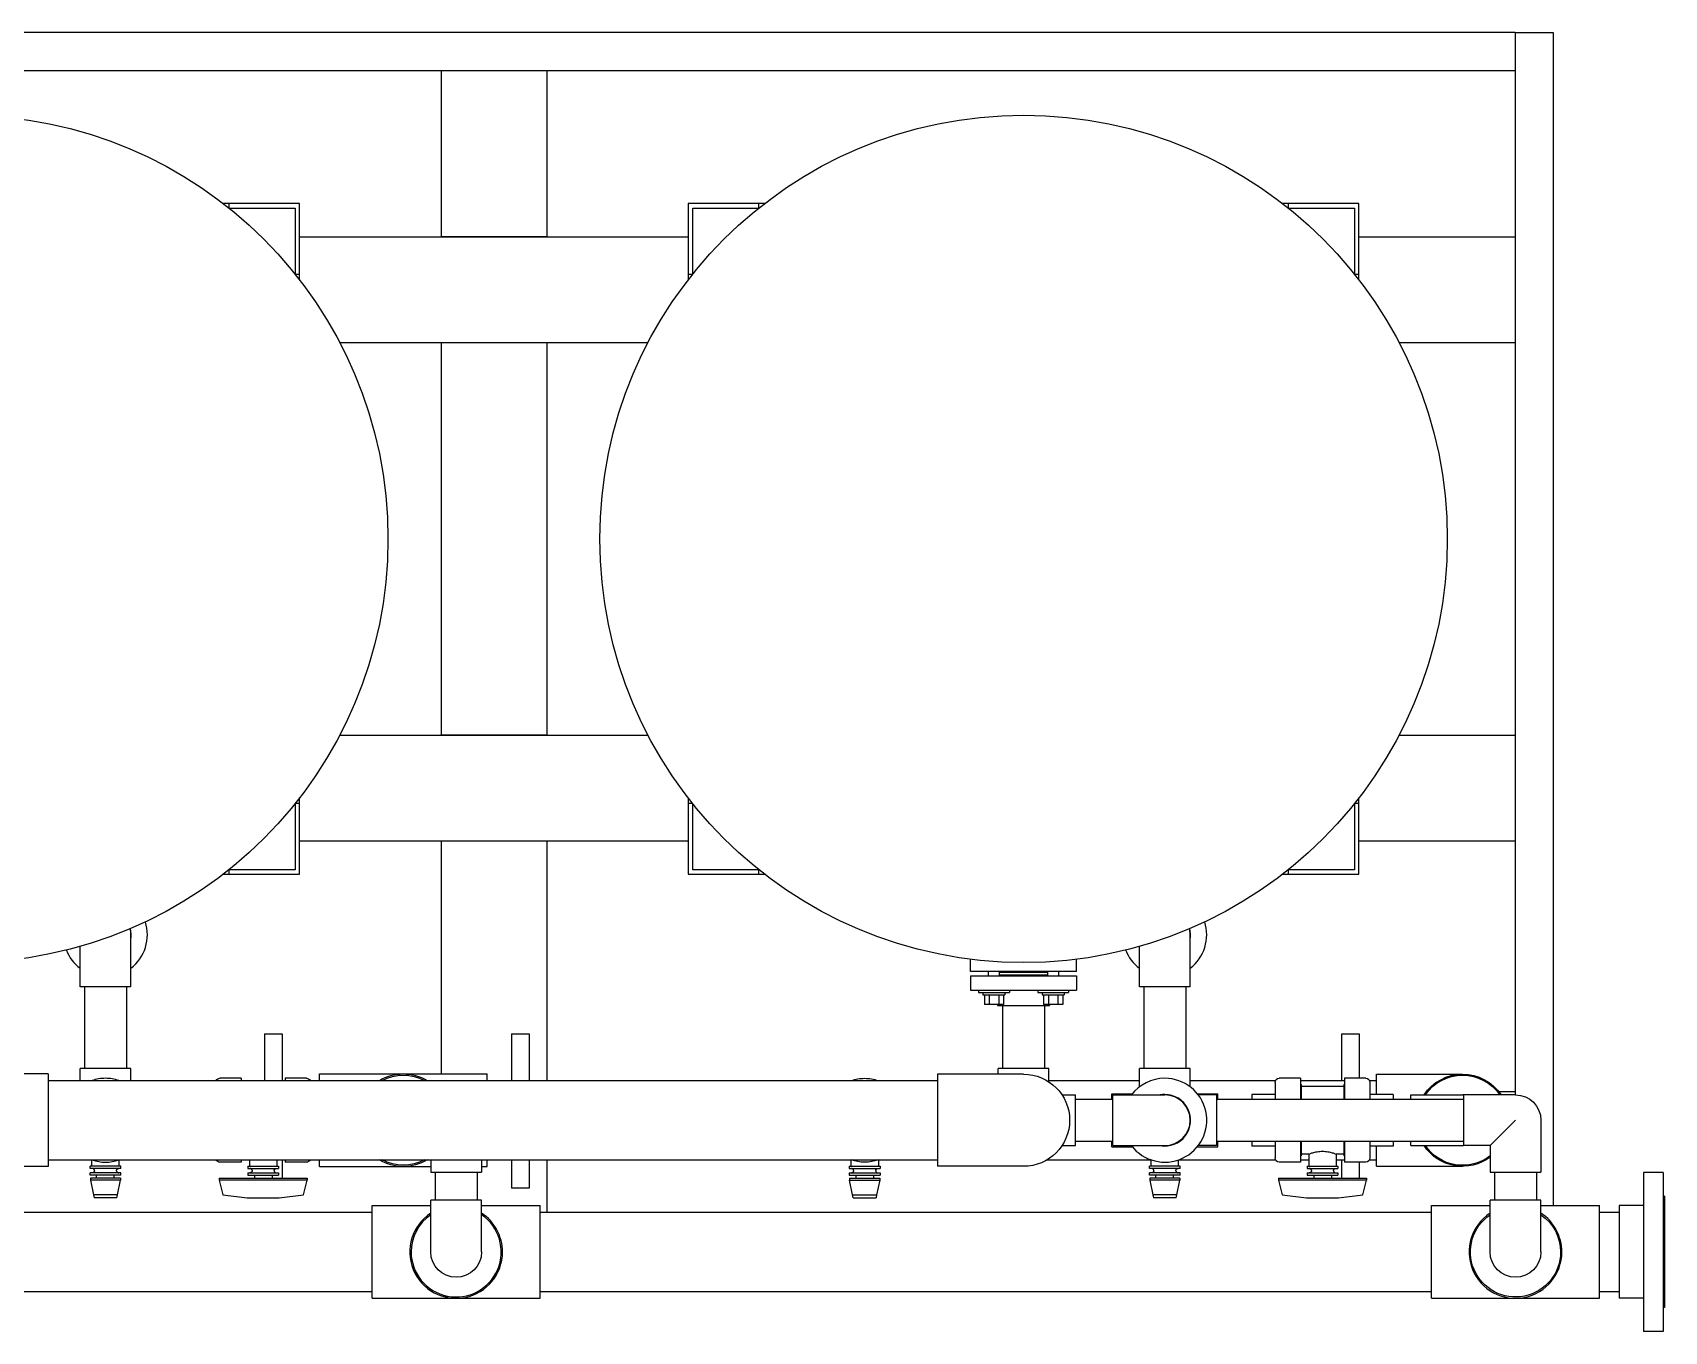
# Model space of a CAD drawing. Header units: inches. Extents: x 384 to 2495, y 344 to 1371.
# Drawn here: x 1752.9 to 1845.4, y 1120.8 to 1194.4 of the extents above; entities that cross this region are included whole.
import ezdxf

# ---------------------------------------------------------------- set-up
doc = ezdxf.new("R2010")
doc.units = ezdxf.units.IN
doc.header["$MEASUREMENT"] = 0
doc.layers.add('VISIBLE', color=7, linetype='Continuous')

msp = doc.modelspace()

# ---------------------------------------------------------------- linework, layer by layer
at = {"layer": 'VISIBLE'}
for p, q in [((1836.906, 1194.41), (1661.22, 1194.41)), ((1836.906, 1194.41), (1836.906, 1192.253)), ((1836.906, 1194.41), (1839.063, 1194.41)), ((1836.906, 1194.41), (1836.906, 1134.239)), ((1839.063, 1194.41), (1839.063, 1127.968)), ((1836.906, 1192.253), (1661.22, 1192.253)), ((1776.073, 1192.253), (1776.073, 1182.848)), ((1782.063, 1192.253), (1782.063, 1182.848)), ((1764.052, 1184.724), (1763.739, 1184.724)), ((1768.052, 1184.724), (1764.052, 1184.724)), ((1764.052, 1184.724), (1764.052, 1184.477)), ((1764.057, 1184.474), (1767.802, 1184.474)), ((1767.802, 1184.474), (1767.802, 1180.728)), ((1768.052, 1180.724), (1768.052, 1184.724)), ((1794.073, 1184.724), (1790.073, 1184.724)), ((1790.073, 1184.724), (1790.073, 1180.724)), ((1790.323, 1180.728), (1790.323, 1184.474)), ((1790.323, 1184.474), (1794.068, 1184.474)), ((1794.073, 1184.477), (1794.073, 1184.724)), ((1794.386, 1184.724), (1794.073, 1184.724)), ((1824.052, 1184.724), (1823.739, 1184.724)), ((1828.052, 1184.724), (1824.052, 1184.724)), ((1824.052, 1184.724), (1824.052, 1184.477)), ((1824.057, 1184.474), (1827.802, 1184.474)), ((1827.802, 1184.474), (1827.802, 1180.728)), ((1828.052, 1180.724), (1828.052, 1184.724)), ((1768.052, 1182.848), (1790.073, 1182.848)), ((1782.063, 1182.848), (1776.073, 1182.848)), ((1828.052, 1182.848), (1836.906, 1182.848)), ((1767.806, 1180.724), (1768.052, 1180.724)), ((1768.052, 1180.411), (1768.052, 1180.724)), ((1790.073, 1180.724), (1790.319, 1180.724)), ((1790.073, 1180.724), (1790.073, 1180.411)), ((1827.806, 1180.724), (1828.052, 1180.724)), ((1828.052, 1180.411), (1828.052, 1180.724)), ((1770.329, 1176.858), (1787.797, 1176.858)), ((1776.073, 1176.858), (1776.073, 1154.61)), ((1776.073, 1176.858), (1782.063, 1176.858)), ((1782.063, 1176.858), (1782.063, 1154.61)), ((1830.329, 1176.858), (1836.906, 1176.858)), ((1770.329, 1154.61), (1787.797, 1154.61)), ((1782.063, 1154.61), (1776.073, 1154.61)), ((1830.329, 1154.61), (1836.906, 1154.61)), ((1767.802, 1150.74), (1767.802, 1146.995)), ((1768.052, 1150.745), (1767.806, 1150.745)), ((1768.052, 1150.745), (1768.052, 1151.058)), ((1768.052, 1146.745), (1768.052, 1150.745)), ((1790.073, 1151.058), (1790.073, 1150.745)), ((1790.319, 1150.745), (1790.073, 1150.745)), ((1790.073, 1150.745), (1790.073, 1146.745)), ((1790.323, 1146.995), (1790.323, 1150.74)), ((1827.802, 1150.74), (1827.802, 1146.995)), ((1828.052, 1150.745), (1827.806, 1150.745)), ((1828.052, 1150.745), (1828.052, 1151.058)), ((1828.052, 1146.745), (1828.052, 1150.745)), ((1768.052, 1148.62), (1790.073, 1148.62)), ((1776.073, 1148.62), (1776.073, 1135.427)), ((1776.073, 1148.62), (1782.063, 1148.62)), ((1782.063, 1148.62), (1782.063, 1135.052)), ((1828.052, 1148.62), (1836.906, 1148.62)), ((1764.052, 1146.991), (1764.052, 1146.745)), ((1767.802, 1146.995), (1764.057, 1146.995)), ((1794.068, 1146.995), (1790.323, 1146.995)), ((1794.073, 1146.745), (1794.073, 1146.991)), ((1824.052, 1146.991), (1824.052, 1146.745)), ((1827.802, 1146.995), (1824.057, 1146.995)), ((1763.739, 1146.745), (1764.052, 1146.745)), ((1764.052, 1146.745), (1768.052, 1146.745)), ((1790.073, 1146.745), (1794.073, 1146.745)), ((1794.073, 1146.745), (1794.386, 1146.745)), ((1823.739, 1146.745), (1824.052, 1146.745)), ((1824.052, 1146.745), (1828.052, 1146.745)), ((1758.5, 1140.364), (1758.5, 1143.302)), ((1818.5, 1140.364), (1818.5, 1143.302)), ((1755.625, 1140.364), (1755.625, 1142.649)), ((1815.625, 1140.364), (1815.625, 1142.649)), ((1806.063, 1141.234), (1806.063, 1141.922)), ((1812.063, 1141.234), (1812.063, 1141.922)), ((1812.063, 1141.234), (1806.063, 1141.234)), ((1806.063, 1140.984), (1811.184, 1140.984)), ((1806.063, 1140.984), (1806.063, 1140.172)), ((1807.071, 1140.984), (1807.071, 1141.234)), ((1807.696, 1140.984), (1807.696, 1141.234)), ((1810.43, 1141.172), (1807.696, 1141.172)), ((1807.696, 1141.047), (1810.36, 1141.047)), ((1810.36, 1141.047), (1810.43, 1141.047)), ((1810.43, 1140.984), (1810.43, 1141.234)), ((1811.055, 1140.984), (1811.055, 1141.234)), ((1811.184, 1140.984), (1812.063, 1140.984)), ((1812.063, 1140.984), (1812.063, 1140.172)), ((1757.063, 1140.364), (1755.625, 1140.364)), ((1755.875, 1140.364), (1755.875, 1135.739)), ((1758.5, 1140.364), (1757.063, 1140.364)), ((1758.25, 1140.364), (1758.25, 1135.739)), ((1806.063, 1140.172), (1806.508, 1140.172)), ((1806.508, 1140.172), (1807.481, 1140.172)), ((1806.508, 1140.172), (1806.508, 1140.038)), ((1806.508, 1140.038), (1808.258, 1140.038)), ((1806.758, 1140.038), (1806.758, 1139.904)), ((1806.758, 1139.904), (1808.008, 1139.904)), ((1806.842, 1139.904), (1806.842, 1139.357)), ((1807.113, 1139.904), (1807.113, 1139.357)), ((1807.481, 1140.172), (1810.645, 1140.172)), ((1807.654, 1139.904), (1807.654, 1139.357)), ((1807.925, 1139.904), (1807.925, 1139.357)), ((1808.008, 1140.038), (1808.008, 1139.904)), ((1808.258, 1140.172), (1808.258, 1140.038)), ((1809.867, 1140.172), (1809.867, 1140.038)), ((1809.867, 1140.038), (1811.617, 1140.038)), ((1810.117, 1140.038), (1810.117, 1139.904)), ((1810.117, 1139.904), (1811.367, 1139.904)), ((1810.201, 1139.904), (1810.201, 1139.357)), ((1810.471, 1139.904), (1810.471, 1139.357)), ((1810.645, 1140.172), (1811.617, 1140.172)), ((1811.013, 1139.904), (1811.013, 1139.357)), ((1811.283, 1139.904), (1811.283, 1139.357)), ((1811.367, 1140.038), (1811.367, 1139.904)), ((1811.617, 1140.172), (1811.617, 1140.038)), ((1811.617, 1140.172), (1812.063, 1140.172)), ((1817.063, 1140.364), (1815.625, 1140.364)), ((1815.875, 1140.364), (1815.875, 1135.739)), ((1818.5, 1140.364), (1817.063, 1140.364)), ((1818.25, 1140.364), (1818.25, 1135.739)), ((1807.113, 1139.357), (1806.842, 1139.357)), ((1807.654, 1139.357), (1807.113, 1139.357)), ((1807.594, 1139.357), (1807.594, 1139.297)), ((1807.594, 1139.297), (1810.101, 1139.297)), ((1807.925, 1139.357), (1807.654, 1139.357)), ((1807.875, 1139.297), (1807.875, 1135.739)), ((1810.101, 1139.297), (1810.531, 1139.297)), ((1810.471, 1139.357), (1810.201, 1139.357)), ((1810.25, 1139.297), (1810.25, 1135.739)), ((1811.013, 1139.357), (1810.471, 1139.357)), ((1810.531, 1139.357), (1810.531, 1139.297)), ((1811.283, 1139.357), (1811.013, 1139.357)), ((1766.063, 1137.706), (1767.063, 1137.706)), ((1766.063, 1137.706), (1766.063, 1135.052)), ((1767.063, 1137.706), (1767.063, 1135.052)), ((1780.063, 1137.706), (1781.063, 1137.706)), ((1780.063, 1137.706), (1780.063, 1135.052)), ((1781.063, 1137.706), (1781.063, 1135.052)), ((1827.063, 1137.706), (1828.063, 1137.706)), ((1827.063, 1137.706), (1827.063, 1135.052)), ((1828.063, 1137.706), (1828.063, 1135.177)), ((1753.813, 1135.427), (1744.313, 1135.427)), ((1753.813, 1135.427), (1753.813, 1130.177)), ((1753.813, 1135.052), (1804.188, 1135.052)), ((1757.063, 1135.739), (1755.625, 1135.739)), ((1755.625, 1135.052), (1755.625, 1135.739)), ((1758.5, 1135.739), (1757.063, 1135.739)), ((1758.5, 1135.052), (1758.5, 1135.739)), ((1764.74, 1135.177), (1763.548, 1135.177)), ((1764.74, 1135.177), (1764.74, 1135.052)), ((1767.25, 1135.177), (1767.25, 1135.052)), ((1768.443, 1135.177), (1767.25, 1135.177)), ((1769.178, 1135.052), (1769.178, 1135.427)), ((1769.178, 1135.427), (1778.678, 1135.427)), ((1778.678, 1135.052), (1778.678, 1135.427)), ((1804.188, 1135.411), (1804.188, 1130.192)), ((1809.063, 1135.411), (1804.188, 1135.411)), ((1810.5, 1135.739), (1807.625, 1135.739)), ((1807.625, 1135.411), (1807.625, 1135.739)), ((1810.5, 1134.979), (1810.5, 1135.739)), ((1810.5, 1135.052), (1815.625, 1135.052)), ((1817.063, 1135.739), (1815.625, 1135.739)), ((1815.625, 1134.692), (1815.625, 1135.739)), ((1818.5, 1135.739), (1817.063, 1135.739)), ((1818.5, 1134.692), (1818.5, 1135.739)), ((1818.5, 1135.052), (1823.339, 1135.052)), ((1823.31, 1134.939), (1823.31, 1133.989)), ((1824.74, 1135.177), (1823.548, 1135.177)), ((1824.74, 1135.177), (1824.74, 1133.989)), ((1824.74, 1135.052), (1827.25, 1135.052)), ((1827.25, 1135.177), (1827.25, 1133.989)), ((1828.443, 1135.177), (1827.25, 1135.177)), ((1828.652, 1135.052), (1829.053, 1135.052)), ((1828.68, 1134.939), (1828.68, 1133.989)), ((1829.053, 1134.262), (1829.053, 1135.411)), ((1829.053, 1135.411), (1833.928, 1135.411)), ((1811.24, 1134.239), (1812, 1134.239)), ((1812, 1132.802), (1812, 1134.239)), ((1814.063, 1133.989), (1814.063, 1134.302)), ((1814.063, 1134.302), (1815.221, 1134.302)), ((1814.125, 1132.802), (1814.125, 1134.239)), ((1814.125, 1134.239), (1817.063, 1134.239)), ((1818.904, 1134.302), (1820.063, 1134.302)), ((1820, 1134.239), (1818.953, 1134.239)), ((1820, 1134.239), (1820, 1132.802)), ((1820.063, 1133.989), (1820.063, 1134.302)), ((1822, 1134.262), (1822, 1133.989)), ((1823.31, 1134.262), (1822, 1134.262)), ((1824.79, 1134.818), (1824.74, 1134.818)), ((1824.79, 1134.818), (1824.79, 1133.989)), ((1827.2, 1134.722), (1824.79, 1134.722)), ((1827.2, 1134.818), (1827.2, 1133.989)), ((1827.25, 1134.818), (1827.2, 1134.818)), ((1829.99, 1134.262), (1828.68, 1134.262)), ((1829.99, 1134.262), (1829.99, 1133.989)), ((1830.99, 1133.989), (1830.99, 1134.239)), ((1830.99, 1134.239), (1833.928, 1134.239)), ((1833.99, 1134.239), (1833.99, 1131.364)), ((1836.928, 1134.239), (1833.99, 1134.239)), ((1836.906, 1134.41), (1835.983, 1134.41)), ((1836.906, 1134.41), (1836.906, 1134.239)), ((1812, 1133.989), (1814.125, 1133.989)), ((1820, 1133.989), (1833.99, 1133.989)), ((1812, 1131.364), (1812, 1132.802)), ((1814.125, 1131.364), (1814.125, 1132.802)), ((1820, 1132.802), (1820, 1131.364)), ((1836.928, 1132.802), (1835.49, 1131.364)), ((1838.365, 1132.802), (1838.365, 1129.864)), ((1811.24, 1131.364), (1812, 1131.364)), ((1812, 1131.614), (1814.125, 1131.614)), ((1814.063, 1131.302), (1814.063, 1131.614)), ((1814.063, 1131.302), (1815.221, 1131.302)), ((1814.125, 1131.364), (1817.063, 1131.364)), ((1818.904, 1131.302), (1820.063, 1131.302)), ((1820, 1131.364), (1818.953, 1131.364)), ((1820, 1131.614), (1833.99, 1131.614)), ((1820.063, 1131.302), (1820.063, 1131.614)), ((1822, 1131.614), (1822, 1131.342)), ((1823.31, 1131.342), (1822, 1131.342)), ((1823.31, 1131.614), (1823.31, 1130.664)), ((1824.74, 1131.614), (1824.74, 1130.427)), ((1824.79, 1131.614), (1824.79, 1130.786)), ((1827.2, 1131.614), (1827.2, 1130.786)), ((1827.25, 1131.614), (1827.25, 1130.427)), ((1828.68, 1131.614), (1828.68, 1130.664)), ((1829.99, 1131.342), (1828.68, 1131.342)), ((1829.053, 1130.192), (1829.053, 1131.342)), ((1829.99, 1131.614), (1829.99, 1131.342)), ((1830.99, 1131.364), (1830.99, 1131.614)), ((1830.99, 1131.364), (1833.928, 1131.364)), ((1835.49, 1131.364), (1833.99, 1131.364)), ((1835.49, 1131.364), (1835.49, 1129.864)), ((1753.813, 1130.552), (1804.188, 1130.552)), ((1756.283, 1130.202), (1756.283, 1130.552)), ((1757.843, 1130.202), (1757.843, 1130.552)), ((1764.74, 1130.427), (1763.548, 1130.427)), ((1764.74, 1130.552), (1764.74, 1130.427)), ((1765.215, 1130.552), (1765.215, 1130.202)), ((1766.775, 1130.552), (1766.775, 1130.202)), ((1767.063, 1130.552), (1767.063, 1129.512)), ((1767.25, 1130.552), (1767.25, 1130.427)), ((1768.443, 1130.427), (1767.25, 1130.427)), ((1769.178, 1130.177), (1769.178, 1130.552)), ((1775.49, 1130.552), (1775.49, 1129.864)), ((1778.365, 1130.552), (1778.365, 1129.864)), ((1778.678, 1130.177), (1778.678, 1130.552)), ((1780.063, 1130.552), (1780.063, 1128.956)), ((1781.063, 1130.552), (1781.063, 1128.956)), ((1782.063, 1130.552), (1782.063, 1127.593)), ((1799.283, 1130.552), (1799.283, 1130.202)), ((1800.843, 1130.552), (1800.843, 1130.202)), ((1810.384, 1130.552), (1816.283, 1130.552)), ((1816.283, 1130.202), (1816.283, 1130.558)), ((1817.843, 1130.202), (1817.843, 1130.558)), ((1817.843, 1130.552), (1823.339, 1130.552)), ((1824.74, 1130.427), (1823.548, 1130.427)), ((1824.79, 1130.786), (1824.74, 1130.786)), ((1824.74, 1130.552), (1825.215, 1130.552)), ((1825.215, 1130.882), (1824.79, 1130.882)), ((1825.215, 1130.882), (1825.215, 1130.202)), ((1826.775, 1130.882), (1826.775, 1130.202)), ((1827.2, 1130.882), (1826.775, 1130.882)), ((1826.775, 1130.552), (1827.25, 1130.552)), ((1827.063, 1130.552), (1827.063, 1129.512)), ((1827.25, 1130.786), (1827.2, 1130.786)), ((1828.443, 1130.427), (1827.25, 1130.427)), ((1828.063, 1130.427), (1828.063, 1129.512)), ((1828.652, 1130.552), (1829.053, 1130.552)), ((1753.813, 1130.177), (1744.313, 1130.177)), ((1757.938, 1130.202), (1756.188, 1130.202)), ((1756.188, 1130.072), (1756.188, 1130.202)), ((1757.938, 1130.072), (1756.188, 1130.072)), ((1757.938, 1129.822), (1756.188, 1129.822)), ((1756.188, 1129.692), (1756.188, 1129.822)), ((1757.938, 1129.692), (1756.188, 1129.692)), ((1757.918, 1129.512), (1756.208, 1129.512)), ((1756.208, 1129.512), (1756.208, 1129.402)), ((1756.208, 1129.402), (1756.382, 1128.58)), ((1757.918, 1129.402), (1756.208, 1129.402)), ((1756.322, 1130.071), (1756.313, 1130.072)), ((1756.322, 1129.822), (1756.313, 1129.822)), ((1756.331, 1130.07), (1756.322, 1130.071)), ((1756.331, 1129.823), (1756.322, 1129.822)), ((1756.341, 1130.068), (1756.331, 1130.07)), ((1756.341, 1129.825), (1756.331, 1129.823)), ((1756.351, 1130.066), (1756.341, 1130.068)), ((1756.351, 1129.828), (1756.341, 1129.825)), ((1756.361, 1130.062), (1756.351, 1130.066)), ((1756.361, 1129.832), (1756.351, 1129.828)), ((1756.371, 1130.057), (1756.361, 1130.062)), ((1756.371, 1129.836), (1756.361, 1129.832)), ((1756.381, 1130.052), (1756.371, 1130.057)), ((1756.381, 1129.842), (1756.371, 1129.836)), ((1756.39, 1130.045), (1756.381, 1130.052)), ((1756.39, 1129.848), (1756.381, 1129.842)), ((1756.398, 1130.038), (1756.39, 1130.045)), ((1756.398, 1129.856), (1756.39, 1129.848)), ((1756.406, 1130.03), (1756.398, 1130.038)), ((1756.406, 1129.864), (1756.398, 1129.856)), ((1756.414, 1130.021), (1756.406, 1130.03)), ((1756.414, 1129.873), (1756.406, 1129.864)), ((1756.42, 1130.011), (1756.414, 1130.021)), ((1756.42, 1129.883), (1756.414, 1129.873)), ((1756.426, 1130), (1756.42, 1130.011)), ((1756.426, 1129.894), (1756.42, 1129.883)), ((1756.431, 1129.988), (1756.426, 1130)), ((1756.431, 1129.905), (1756.426, 1129.894)), ((1756.434, 1129.977), (1756.431, 1129.988)), ((1756.434, 1129.917), (1756.431, 1129.905)), ((1756.436, 1129.965), (1756.434, 1129.977)), ((1756.436, 1129.929), (1756.434, 1129.917)), ((1756.438, 1129.953), (1756.436, 1129.965)), ((1756.438, 1129.941), (1756.436, 1129.929)), ((1756.438, 1129.941), (1756.438, 1129.953)), ((1756.562, 1129.512), (1756.562, 1129.692)), ((1757.563, 1129.512), (1757.563, 1129.692)), ((1757.688, 1129.953), (1757.689, 1129.965)), ((1757.688, 1129.941), (1757.688, 1129.953)), ((1757.688, 1129.941), (1757.689, 1129.929)), ((1757.689, 1129.965), (1757.691, 1129.977)), ((1757.689, 1129.929), (1757.691, 1129.917)), ((1757.691, 1129.977), (1757.695, 1129.988)), ((1757.691, 1129.917), (1757.695, 1129.905)), ((1757.695, 1129.988), (1757.7, 1130)), ((1757.695, 1129.905), (1757.7, 1129.894)), ((1757.7, 1130), (1757.705, 1130.011)), ((1757.7, 1129.894), (1757.705, 1129.883)), ((1757.705, 1130.011), (1757.712, 1130.021)), ((1757.705, 1129.883), (1757.712, 1129.873)), ((1757.712, 1130.021), (1757.719, 1130.03)), ((1757.712, 1129.873), (1757.719, 1129.864)), ((1757.719, 1130.03), (1757.727, 1130.038)), ((1757.719, 1129.864), (1757.727, 1129.856)), ((1757.727, 1130.038), (1757.735, 1130.045)), ((1757.727, 1129.856), (1757.735, 1129.848)), ((1757.735, 1130.045), (1757.745, 1130.052)), ((1757.735, 1129.848), (1757.745, 1129.842)), ((1757.743, 1128.58), (1757.918, 1129.402)), ((1757.745, 1130.052), (1757.754, 1130.057)), ((1757.745, 1129.842), (1757.754, 1129.836)), ((1757.754, 1130.057), (1757.764, 1130.062)), ((1757.754, 1129.836), (1757.764, 1129.832)), ((1757.764, 1130.062), (1757.774, 1130.066)), ((1757.764, 1129.832), (1757.774, 1129.828)), ((1757.774, 1130.066), (1757.784, 1130.068)), ((1757.774, 1129.828), (1757.784, 1129.825)), ((1757.784, 1130.068), (1757.794, 1130.07)), ((1757.784, 1129.825), (1757.794, 1129.823)), ((1757.794, 1130.07), (1757.804, 1130.071)), ((1757.794, 1129.823), (1757.804, 1129.822)), ((1757.804, 1130.071), (1757.813, 1130.072)), ((1757.804, 1129.822), (1757.813, 1129.822)), ((1757.918, 1129.512), (1757.918, 1129.402)), ((1757.938, 1130.072), (1757.938, 1130.202)), ((1757.938, 1129.692), (1757.938, 1129.822)), ((1763.495, 1129.512), (1768.495, 1129.512)), ((1763.495, 1129.512), (1763.495, 1129.402)), ((1763.495, 1129.402), (1763.715, 1128.58)), ((1768.495, 1129.402), (1763.495, 1129.402)), ((1765.12, 1130.202), (1766.87, 1130.202)), ((1765.12, 1130.202), (1765.12, 1130.072)), ((1765.12, 1130.072), (1766.87, 1130.072)), ((1765.12, 1129.822), (1766.87, 1129.822)), ((1765.12, 1129.822), (1765.12, 1129.692)), ((1765.12, 1129.692), (1766.87, 1129.692)), ((1765.254, 1130.071), (1765.245, 1130.072)), ((1765.254, 1129.822), (1765.245, 1129.822)), ((1765.264, 1130.07), (1765.254, 1130.071)), ((1765.264, 1129.823), (1765.254, 1129.822)), ((1765.274, 1130.068), (1765.264, 1130.07)), ((1765.274, 1129.825), (1765.264, 1129.823)), ((1765.284, 1130.066), (1765.274, 1130.068)), ((1765.284, 1129.828), (1765.274, 1129.825)), ((1765.294, 1130.062), (1765.284, 1130.066)), ((1765.294, 1129.832), (1765.284, 1129.828)), ((1765.304, 1130.057), (1765.294, 1130.062)), ((1765.304, 1129.836), (1765.294, 1129.832)), ((1765.313, 1130.052), (1765.304, 1130.057)), ((1765.313, 1129.842), (1765.304, 1129.836)), ((1765.322, 1130.045), (1765.313, 1130.052)), ((1765.322, 1129.848), (1765.313, 1129.842)), ((1765.331, 1130.038), (1765.322, 1130.045)), ((1765.331, 1129.856), (1765.322, 1129.848)), ((1765.339, 1130.03), (1765.331, 1130.038)), ((1765.339, 1129.864), (1765.331, 1129.856)), ((1765.346, 1130.021), (1765.339, 1130.03)), ((1765.346, 1129.873), (1765.339, 1129.864)), ((1765.353, 1130.011), (1765.346, 1130.021)), ((1765.353, 1129.883), (1765.346, 1129.873)), ((1765.358, 1130), (1765.353, 1130.011)), ((1765.358, 1129.894), (1765.353, 1129.883)), ((1765.363, 1129.988), (1765.358, 1130)), ((1765.363, 1129.905), (1765.358, 1129.894)), ((1765.367, 1129.977), (1765.363, 1129.988)), ((1765.367, 1129.917), (1765.363, 1129.905)), ((1765.369, 1129.965), (1765.367, 1129.977)), ((1765.369, 1129.929), (1765.367, 1129.917)), ((1765.37, 1129.953), (1765.369, 1129.965)), ((1765.37, 1129.941), (1765.369, 1129.929)), ((1765.37, 1129.953), (1765.37, 1129.941)), ((1765.495, 1129.692), (1765.495, 1129.512)), ((1766.496, 1129.692), (1766.496, 1129.512)), ((1766.62, 1129.953), (1766.622, 1129.965)), ((1766.62, 1129.953), (1766.62, 1129.941)), ((1766.62, 1129.941), (1766.622, 1129.929)), ((1766.622, 1129.965), (1766.624, 1129.977)), ((1766.622, 1129.929), (1766.624, 1129.917)), ((1766.624, 1129.977), (1766.627, 1129.988)), ((1766.624, 1129.917), (1766.627, 1129.905)), ((1766.627, 1129.988), (1766.632, 1130)), ((1766.627, 1129.905), (1766.632, 1129.894)), ((1766.632, 1130), (1766.638, 1130.011)), ((1766.632, 1129.894), (1766.638, 1129.883)), ((1766.638, 1130.011), (1766.644, 1130.021)), ((1766.638, 1129.883), (1766.644, 1129.873)), ((1766.644, 1130.021), (1766.652, 1130.03)), ((1766.644, 1129.873), (1766.652, 1129.864)), ((1766.652, 1130.03), (1766.659, 1130.038)), ((1766.652, 1129.864), (1766.659, 1129.856)), ((1766.659, 1130.038), (1766.668, 1130.045)), ((1766.659, 1129.856), (1766.668, 1129.848)), ((1766.668, 1130.045), (1766.677, 1130.052)), ((1766.668, 1129.848), (1766.677, 1129.842)), ((1766.677, 1130.052), (1766.687, 1130.057)), ((1766.677, 1129.842), (1766.687, 1129.836)), ((1766.687, 1130.057), (1766.697, 1130.062)), ((1766.687, 1129.836), (1766.697, 1129.832)), ((1766.697, 1130.062), (1766.707, 1130.066)), ((1766.697, 1129.832), (1766.707, 1129.828)), ((1766.707, 1130.066), (1766.717, 1130.068)), ((1766.707, 1129.828), (1766.717, 1129.825)), ((1766.717, 1130.068), (1766.726, 1130.07)), ((1766.717, 1129.825), (1766.726, 1129.823)), ((1766.726, 1130.07), (1766.736, 1130.071)), ((1766.726, 1129.823), (1766.736, 1129.822)), ((1766.736, 1130.071), (1766.745, 1130.072)), ((1766.736, 1129.822), (1766.745, 1129.822)), ((1766.87, 1130.202), (1766.87, 1130.072)), ((1766.87, 1129.822), (1766.87, 1129.692)), ((1768.275, 1128.58), (1768.495, 1129.402)), ((1768.495, 1129.512), (1768.495, 1129.402)), ((1769.178, 1130.177), (1775.49, 1130.177)), ((1775.49, 1129.864), (1778.365, 1129.864)), ((1775.74, 1129.864), (1775.74, 1128.28)), ((1778.115, 1129.864), (1778.115, 1128.28)), ((1778.365, 1130.177), (1778.678, 1130.177)), ((1799.188, 1130.202), (1800.938, 1130.202)), ((1799.188, 1130.202), (1799.188, 1130.072)), ((1799.188, 1130.072), (1800.938, 1130.072)), ((1799.188, 1129.822), (1800.938, 1129.822)), ((1799.188, 1129.822), (1799.188, 1129.692)), ((1799.188, 1129.692), (1800.938, 1129.692)), ((1799.208, 1129.512), (1800.918, 1129.512)), ((1799.208, 1129.512), (1799.208, 1129.402)), ((1799.208, 1129.402), (1800.918, 1129.402)), ((1799.382, 1128.58), (1799.208, 1129.402)), ((1799.322, 1130.071), (1799.313, 1130.072)), ((1799.322, 1129.822), (1799.313, 1129.822)), ((1799.331, 1130.07), (1799.322, 1130.071)), ((1799.331, 1129.823), (1799.322, 1129.822)), ((1799.341, 1130.068), (1799.331, 1130.07)), ((1799.341, 1129.825), (1799.331, 1129.823)), ((1799.351, 1130.066), (1799.341, 1130.068)), ((1799.351, 1129.828), (1799.341, 1129.825)), ((1799.361, 1130.062), (1799.351, 1130.066)), ((1799.361, 1129.832), (1799.351, 1129.828)), ((1799.371, 1130.057), (1799.361, 1130.062)), ((1799.371, 1129.836), (1799.361, 1129.832)), ((1799.381, 1130.052), (1799.371, 1130.057)), ((1799.381, 1129.842), (1799.371, 1129.836)), ((1799.39, 1130.045), (1799.381, 1130.052)), ((1799.39, 1129.848), (1799.381, 1129.842)), ((1799.398, 1130.038), (1799.39, 1130.045)), ((1799.398, 1129.856), (1799.39, 1129.848)), ((1799.406, 1130.03), (1799.398, 1130.038)), ((1799.406, 1129.864), (1799.398, 1129.856)), ((1799.414, 1130.021), (1799.406, 1130.03)), ((1799.414, 1129.873), (1799.406, 1129.864)), ((1799.42, 1130.011), (1799.414, 1130.021)), ((1799.42, 1129.883), (1799.414, 1129.873)), ((1799.426, 1130), (1799.42, 1130.011)), ((1799.426, 1129.894), (1799.42, 1129.883)), ((1799.431, 1129.988), (1799.426, 1130)), ((1799.431, 1129.905), (1799.426, 1129.894)), ((1799.434, 1129.977), (1799.431, 1129.988)), ((1799.434, 1129.917), (1799.431, 1129.905)), ((1799.436, 1129.965), (1799.434, 1129.977)), ((1799.436, 1129.929), (1799.434, 1129.917)), ((1799.438, 1129.953), (1799.436, 1129.965)), ((1799.438, 1129.941), (1799.436, 1129.929)), ((1799.438, 1129.953), (1799.438, 1129.941)), ((1799.562, 1129.692), (1799.562, 1129.512)), ((1800.563, 1129.692), (1800.563, 1129.512)), ((1800.688, 1129.953), (1800.689, 1129.965)), ((1800.688, 1129.953), (1800.688, 1129.941)), ((1800.688, 1129.941), (1800.689, 1129.929)), ((1800.689, 1129.965), (1800.691, 1129.977)), ((1800.689, 1129.929), (1800.691, 1129.917)), ((1800.691, 1129.977), (1800.695, 1129.988)), ((1800.691, 1129.917), (1800.695, 1129.905)), ((1800.695, 1129.988), (1800.7, 1130)), ((1800.695, 1129.905), (1800.7, 1129.894)), ((1800.7, 1130), (1800.705, 1130.011)), ((1800.7, 1129.894), (1800.705, 1129.883)), ((1800.705, 1130.011), (1800.712, 1130.021)), ((1800.705, 1129.883), (1800.712, 1129.873)), ((1800.712, 1130.021), (1800.719, 1130.03)), ((1800.712, 1129.873), (1800.719, 1129.864)), ((1800.719, 1130.03), (1800.727, 1130.038)), ((1800.719, 1129.864), (1800.727, 1129.856)), ((1800.727, 1130.038), (1800.735, 1130.045)), ((1800.727, 1129.856), (1800.735, 1129.848)), ((1800.735, 1130.045), (1800.745, 1130.052)), ((1800.735, 1129.848), (1800.745, 1129.842)), ((1800.918, 1129.402), (1800.743, 1128.58)), ((1800.745, 1130.052), (1800.754, 1130.057)), ((1800.745, 1129.842), (1800.754, 1129.836)), ((1800.754, 1130.057), (1800.764, 1130.062)), ((1800.754, 1129.836), (1800.764, 1129.832)), ((1800.764, 1130.062), (1800.774, 1130.066)), ((1800.764, 1129.832), (1800.774, 1129.828)), ((1800.774, 1130.066), (1800.784, 1130.068)), ((1800.774, 1129.828), (1800.784, 1129.825)), ((1800.784, 1130.068), (1800.794, 1130.07)), ((1800.784, 1129.825), (1800.794, 1129.823)), ((1800.794, 1130.07), (1800.804, 1130.071)), ((1800.794, 1129.823), (1800.804, 1129.822)), ((1800.804, 1130.071), (1800.813, 1130.072)), ((1800.804, 1129.822), (1800.813, 1129.822)), ((1800.918, 1129.512), (1800.918, 1129.402)), ((1800.938, 1130.202), (1800.938, 1130.072)), ((1800.938, 1129.822), (1800.938, 1129.692)), ((1809.063, 1130.192), (1804.188, 1130.192)), ((1817.938, 1130.202), (1816.188, 1130.202)), ((1816.188, 1130.072), (1816.188, 1130.202)), ((1817.938, 1130.072), (1816.188, 1130.072)), ((1817.938, 1129.822), (1816.188, 1129.822)), ((1816.188, 1129.692), (1816.188, 1129.822)), ((1817.938, 1129.692), (1816.188, 1129.692)), ((1817.918, 1129.512), (1816.208, 1129.512)), ((1816.208, 1129.512), (1816.208, 1129.402)), ((1816.208, 1129.402), (1816.382, 1128.58)), ((1817.918, 1129.402), (1816.208, 1129.402)), ((1816.322, 1130.071), (1816.313, 1130.072)), ((1816.322, 1129.822), (1816.313, 1129.822)), ((1816.331, 1130.07), (1816.322, 1130.071)), ((1816.331, 1129.823), (1816.322, 1129.822)), ((1816.341, 1130.068), (1816.331, 1130.07)), ((1816.341, 1129.825), (1816.331, 1129.823)), ((1816.351, 1130.066), (1816.341, 1130.068)), ((1816.351, 1129.828), (1816.341, 1129.825)), ((1816.361, 1130.062), (1816.351, 1130.066)), ((1816.361, 1129.832), (1816.351, 1129.828)), ((1816.371, 1130.057), (1816.361, 1130.062)), ((1816.371, 1129.836), (1816.361, 1129.832)), ((1816.381, 1130.052), (1816.371, 1130.057)), ((1816.381, 1129.842), (1816.371, 1129.836)), ((1816.39, 1130.045), (1816.381, 1130.052)), ((1816.39, 1129.848), (1816.381, 1129.842)), ((1816.398, 1130.038), (1816.39, 1130.045)), ((1816.398, 1129.856), (1816.39, 1129.848)), ((1816.406, 1130.03), (1816.398, 1130.038)), ((1816.406, 1129.864), (1816.398, 1129.856)), ((1816.414, 1130.021), (1816.406, 1130.03)), ((1816.414, 1129.873), (1816.406, 1129.864)), ((1816.42, 1130.011), (1816.414, 1130.021)), ((1816.42, 1129.883), (1816.414, 1129.873)), ((1816.426, 1130), (1816.42, 1130.011)), ((1816.426, 1129.894), (1816.42, 1129.883)), ((1816.431, 1129.988), (1816.426, 1130)), ((1816.431, 1129.905), (1816.426, 1129.894)), ((1816.434, 1129.977), (1816.431, 1129.988)), ((1816.434, 1129.917), (1816.431, 1129.905)), ((1816.436, 1129.965), (1816.434, 1129.977)), ((1816.436, 1129.929), (1816.434, 1129.917)), ((1816.438, 1129.953), (1816.436, 1129.965)), ((1816.438, 1129.941), (1816.436, 1129.929)), ((1816.438, 1129.941), (1816.438, 1129.953)), ((1816.562, 1129.512), (1816.562, 1129.692)), ((1817.563, 1129.512), (1817.563, 1129.692)), ((1817.688, 1129.953), (1817.689, 1129.965)), ((1817.688, 1129.941), (1817.688, 1129.953)), ((1817.688, 1129.941), (1817.689, 1129.929)), ((1817.689, 1129.965), (1817.691, 1129.977)), ((1817.689, 1129.929), (1817.691, 1129.917)), ((1817.691, 1129.977), (1817.695, 1129.988)), ((1817.691, 1129.917), (1817.695, 1129.905)), ((1817.695, 1129.988), (1817.7, 1130)), ((1817.695, 1129.905), (1817.7, 1129.894)), ((1817.7, 1130), (1817.705, 1130.011)), ((1817.7, 1129.894), (1817.705, 1129.883)), ((1817.705, 1130.011), (1817.712, 1130.021)), ((1817.705, 1129.883), (1817.712, 1129.873)), ((1817.712, 1130.021), (1817.719, 1130.03)), ((1817.712, 1129.873), (1817.719, 1129.864)), ((1817.719, 1130.03), (1817.727, 1130.038)), ((1817.719, 1129.864), (1817.727, 1129.856)), ((1817.727, 1130.038), (1817.735, 1130.045)), ((1817.727, 1129.856), (1817.735, 1129.848)), ((1817.735, 1130.045), (1817.745, 1130.052)), ((1817.735, 1129.848), (1817.745, 1129.842)), ((1817.743, 1128.58), (1817.918, 1129.402)), ((1817.745, 1130.052), (1817.754, 1130.057)), ((1817.745, 1129.842), (1817.754, 1129.836)), ((1817.754, 1130.057), (1817.764, 1130.062)), ((1817.754, 1129.836), (1817.764, 1129.832)), ((1817.764, 1130.062), (1817.774, 1130.066)), ((1817.764, 1129.832), (1817.774, 1129.828)), ((1817.774, 1130.066), (1817.784, 1130.068)), ((1817.774, 1129.828), (1817.784, 1129.825)), ((1817.784, 1130.068), (1817.794, 1130.07)), ((1817.784, 1129.825), (1817.794, 1129.823)), ((1817.794, 1130.07), (1817.804, 1130.071)), ((1817.794, 1129.823), (1817.804, 1129.822)), ((1817.804, 1130.071), (1817.813, 1130.072)), ((1817.804, 1129.822), (1817.813, 1129.822)), ((1817.918, 1129.512), (1817.918, 1129.402)), ((1817.938, 1130.072), (1817.938, 1130.202)), ((1817.938, 1129.692), (1817.938, 1129.822)), ((1823.495, 1129.512), (1828.495, 1129.512)), ((1823.495, 1129.512), (1823.495, 1129.402)), ((1823.495, 1129.402), (1823.715, 1128.58)), ((1828.495, 1129.402), (1823.495, 1129.402)), ((1825.12, 1130.202), (1826.87, 1130.202)), ((1825.12, 1130.202), (1825.12, 1130.072)), ((1825.12, 1130.072), (1826.87, 1130.072)), ((1825.12, 1129.822), (1826.87, 1129.822)), ((1825.12, 1129.822), (1825.12, 1129.692)), ((1825.12, 1129.692), (1826.87, 1129.692)), ((1825.254, 1130.071), (1825.245, 1130.072)), ((1825.254, 1129.822), (1825.245, 1129.822)), ((1825.264, 1130.07), (1825.254, 1130.071)), ((1825.264, 1129.823), (1825.254, 1129.822)), ((1825.274, 1130.068), (1825.264, 1130.07)), ((1825.274, 1129.825), (1825.264, 1129.823)), ((1825.284, 1130.066), (1825.274, 1130.068)), ((1825.284, 1129.828), (1825.274, 1129.825)), ((1825.294, 1130.062), (1825.284, 1130.066)), ((1825.294, 1129.832), (1825.284, 1129.828)), ((1825.304, 1130.057), (1825.294, 1130.062)), ((1825.304, 1129.836), (1825.294, 1129.832)), ((1825.313, 1130.052), (1825.304, 1130.057)), ((1825.313, 1129.842), (1825.304, 1129.836)), ((1825.322, 1130.045), (1825.313, 1130.052)), ((1825.322, 1129.848), (1825.313, 1129.842)), ((1825.331, 1130.038), (1825.322, 1130.045)), ((1825.331, 1129.856), (1825.322, 1129.848)), ((1825.339, 1130.03), (1825.331, 1130.038)), ((1825.339, 1129.864), (1825.331, 1129.856)), ((1825.346, 1130.021), (1825.339, 1130.03)), ((1825.346, 1129.873), (1825.339, 1129.864)), ((1825.353, 1130.011), (1825.346, 1130.021)), ((1825.353, 1129.883), (1825.346, 1129.873)), ((1825.358, 1130), (1825.353, 1130.011)), ((1825.358, 1129.894), (1825.353, 1129.883)), ((1825.363, 1129.988), (1825.358, 1130)), ((1825.363, 1129.905), (1825.358, 1129.894)), ((1825.367, 1129.977), (1825.363, 1129.988)), ((1825.367, 1129.917), (1825.363, 1129.905)), ((1825.369, 1129.965), (1825.367, 1129.977)), ((1825.369, 1129.929), (1825.367, 1129.917)), ((1825.37, 1129.953), (1825.369, 1129.965)), ((1825.37, 1129.941), (1825.369, 1129.929)), ((1825.37, 1129.953), (1825.37, 1129.941)), ((1825.495, 1129.692), (1825.495, 1129.512)), ((1826.496, 1129.692), (1826.496, 1129.512)), ((1826.62, 1129.953), (1826.622, 1129.965)), ((1826.62, 1129.953), (1826.62, 1129.941)), ((1826.62, 1129.941), (1826.622, 1129.929)), ((1826.622, 1129.965), (1826.624, 1129.977)), ((1826.622, 1129.929), (1826.624, 1129.917)), ((1826.624, 1129.977), (1826.627, 1129.988)), ((1826.624, 1129.917), (1826.627, 1129.905)), ((1826.627, 1129.988), (1826.632, 1130)), ((1826.627, 1129.905), (1826.632, 1129.894)), ((1826.632, 1130), (1826.638, 1130.011)), ((1826.632, 1129.894), (1826.638, 1129.883)), ((1826.638, 1130.011), (1826.644, 1130.021)), ((1826.638, 1129.883), (1826.644, 1129.873)), ((1826.644, 1130.021), (1826.652, 1130.03)), ((1826.644, 1129.873), (1826.652, 1129.864)), ((1826.652, 1130.03), (1826.659, 1130.038)), ((1826.652, 1129.864), (1826.659, 1129.856)), ((1826.659, 1130.038), (1826.668, 1130.045)), ((1826.659, 1129.856), (1826.668, 1129.848)), ((1826.668, 1130.045), (1826.677, 1130.052)), ((1826.668, 1129.848), (1826.677, 1129.842)), ((1826.677, 1130.052), (1826.687, 1130.057)), ((1826.677, 1129.842), (1826.687, 1129.836)), ((1826.687, 1130.057), (1826.697, 1130.062)), ((1826.687, 1129.836), (1826.697, 1129.832)), ((1826.697, 1130.062), (1826.707, 1130.066)), ((1826.697, 1129.832), (1826.707, 1129.828)), ((1826.707, 1130.066), (1826.717, 1130.068)), ((1826.707, 1129.828), (1826.717, 1129.825)), ((1826.717, 1130.068), (1826.726, 1130.07)), ((1826.717, 1129.825), (1826.726, 1129.823)), ((1826.726, 1130.07), (1826.736, 1130.071)), ((1826.726, 1129.823), (1826.736, 1129.822)), ((1826.736, 1130.071), (1826.745, 1130.072)), ((1826.736, 1129.822), (1826.745, 1129.822)), ((1826.87, 1130.202), (1826.87, 1130.072)), ((1826.87, 1129.822), (1826.87, 1129.692)), ((1828.275, 1128.58), (1828.495, 1129.402)), ((1828.495, 1129.512), (1828.495, 1129.402)), ((1829.053, 1130.192), (1833.928, 1130.192)), ((1835.49, 1129.864), (1838.365, 1129.864)), ((1835.74, 1129.864), (1835.74, 1128.28)), ((1838.115, 1129.864), (1838.115, 1128.28)), ((1844.171, 1129.843), (1844.171, 1120.843)), ((1845.296, 1129.843), (1844.171, 1129.843)), ((1845.296, 1129.843), (1845.296, 1120.843)), ((1756.382, 1128.58), (1756.418, 1128.412)), ((1757.743, 1128.58), (1756.382, 1128.58)), ((1757.707, 1128.412), (1757.743, 1128.58)), ((1763.715, 1128.58), (1765.086, 1128.412)), ((1766.904, 1128.412), (1768.275, 1128.58)), ((1781.063, 1128.956), (1780.063, 1128.956)), ((1799.418, 1128.412), (1799.382, 1128.58)), ((1799.382, 1128.58), (1800.743, 1128.58)), ((1800.743, 1128.58), (1800.707, 1128.412)), ((1816.382, 1128.58), (1816.418, 1128.412)), ((1817.743, 1128.58), (1816.382, 1128.58)), ((1817.707, 1128.412), (1817.743, 1128.58)), ((1823.715, 1128.58), (1825.086, 1128.412)), ((1826.904, 1128.412), (1828.275, 1128.58)), ((1845.358, 1128.499), (1845.296, 1128.499)), ((1845.358, 1128.499), (1845.358, 1122.187)), ((1721.803, 1127.593), (1772.178, 1127.593)), ((1757.707, 1128.412), (1756.418, 1128.412)), ((1765.086, 1128.412), (1766.904, 1128.412)), ((1772.178, 1125.343), (1772.178, 1127.968)), ((1772.178, 1127.968), (1775.49, 1127.968)), ((1776.928, 1128.28), (1775.49, 1128.28)), ((1775.49, 1125.343), (1775.49, 1128.28)), ((1778.365, 1128.28), (1776.928, 1128.28)), ((1778.365, 1125.343), (1778.365, 1128.28)), ((1778.365, 1127.968), (1781.678, 1127.968)), ((1781.678, 1125.343), (1781.678, 1127.968)), ((1781.678, 1127.593), (1832.178, 1127.593)), ((1799.418, 1128.412), (1800.707, 1128.412)), ((1817.707, 1128.412), (1816.418, 1128.412)), ((1825.086, 1128.412), (1826.904, 1128.412)), ((1832.178, 1125.343), (1832.178, 1127.968)), ((1832.178, 1127.968), (1835.49, 1127.968)), ((1836.928, 1128.28), (1835.49, 1128.28)), ((1835.49, 1125.343), (1835.49, 1128.28)), ((1838.365, 1128.28), (1836.928, 1128.28)), ((1838.365, 1125.343), (1838.365, 1128.28)), ((1838.365, 1127.968), (1841.678, 1127.968)), ((1841.678, 1125.343), (1841.678, 1127.968)), ((1841.678, 1127.593), (1842.796, 1127.593)), ((1842.796, 1127.968), (1842.796, 1122.718)), ((1844.171, 1127.968), (1842.796, 1127.968)), ((1772.178, 1122.718), (1772.178, 1125.343)), ((1781.678, 1122.718), (1781.678, 1125.343)), ((1832.178, 1122.718), (1832.178, 1125.343)), ((1841.678, 1122.718), (1841.678, 1125.343)), ((1721.803, 1123.093), (1772.178, 1123.093)), ((1781.678, 1123.093), (1832.178, 1123.093)), ((1841.678, 1123.093), (1842.796, 1123.093)), ((1772.178, 1122.718), (1781.678, 1122.718)), ((1832.178, 1122.718), (1841.678, 1122.718)), ((1844.171, 1122.718), (1842.796, 1122.718)), ((1845.358, 1122.187), (1845.296, 1122.187)), ((1845.296, 1120.843), (1844.171, 1120.843))]:
    msp.add_line(p, q, dxfattribs=at)
for centre in [(1749.063, 1165.734), (1809.063, 1165.734)]:
    msp.add_circle(centre, 24, dxfattribs=at)
for centre, radius, start, end in [((1757.063, 1143.302), 1.438, 0, 13.9898), ((1757.063, 1143.302), 1.46, 349.92809, 14.13092), ((1757.063, 1143.302), 2.375, 307.24778, 18.03084), ((1817.063, 1143.302), 1.437, 0, 13.9898), ((1817.063, 1143.302), 1.46, 349.92809, 14.13092), ((1817.063, 1143.302), 2.375, 307.24778, 18.03084), ((1757.063, 1143.302), 2.375, 201.22458, 232.75222), ((1817.063, 1143.302), 2.375, 201.22458, 232.75222), ((1757.063, 1132.802), 2.375, 90, 108.67172), ((1757.063, 1132.802), 2.375, 71.32828, 90), ((1817.063, 1132.802), 2.375, 90, 142.75222), ((1817.063, 1132.802), 2.375, 217.24778, 90), ((1817.063, 1132.802), 1.46, 90, 100.07191), ((1817.063, 1132.802), 1.46, 259.92809, 90), ((1817.063, 1132.802), 1.438, 270, 90), ((1833.928, 1132.802), 1.438, 87.50809, 90), ((1833.928, 1132.802), 1.438, 270, 272.49191), ((1757.063, 1132.802), 2.375, 251.32828, 288.67172), ((1776.928, 1125.343), 2.625, 123.20382, 0), ((1776.928, 1125.343), 2.625, 0, 56.79618), ((1836.928, 1125.343), 2.625, 123.20382, 0), ((1836.928, 1125.343), 2.625, 0, 56.79618), ((1776.928, 1125.343), 2.551, 180, 55.69615), ((1776.928, 1125.343), 2.551, 124.30385, 180)]:
    msp.add_arc(centre, radius, start, end, dxfattribs=at)
at = {"layer": 'VISIBLE', "extrusion": (0, 0, -1)}
for centre, radius, start, end in [((-1763.548, 1134.939), 0.238, 28.27371, 90), ((-1768.443, 1134.939), 0.238, 90, 151.72629), ((-1773.928, 1132.802), 2.625, 58.99728, 121.00272), ((-1773.928, 1132.802), 2.551, 61.9001, 118.0999), ((-1800.063, 1132.802), 2.375, 71.32828, 90), ((-1800.063, 1132.802), 2.375, 90, 108.67172), ((-1809.063, 1132.802), 2.609, 90, 270), ((-1823.548, 1134.939), 0.238, 0, 90), ((-1828.443, 1134.939), 0.238, 90, 180), ((-1833.928, 1132.802), 2.609, 33.42866, 146.57134), ((-1833.928, 1132.802), 2.551, 34.30385, 145.69615), ((-1836.928, 1132.802), 1.438, 90, 180), ((-1833.928, 1132.802), 2.609, 233.21583, 326.57134), ((-1833.928, 1132.802), 2.551, 232.22308, 325.69615), ((-1763.548, 1130.664), 0.238, 270, 331.72629), ((-1768.443, 1130.664), 0.238, 208.27371, 270), ((-1773.928, 1132.802), 2.625, 238.99728, 301.00272), ((-1773.928, 1132.802), 2.551, 241.9001, 298.0999), ((-1800.063, 1132.802), 2.375, 251.32828, 288.67172), ((-1823.548, 1130.664), 0.238, 270, 360), ((-1828.443, 1130.664), 0.238, 180, 270), ((-1836.928, 1125.343), 2.551, 180, 55.69615), ((-1836.928, 1125.343), 2.551, 124.30385, 180), ((-1776.928, 1125.343), 1.438, 180, 0), ((-1836.928, 1125.343), 1.438, 180, 0)]:
    msp.add_arc(centre, radius, start, end, dxfattribs=at)
at = {"layer": 'VISIBLE'}
for points, knots in [([(1825.215, 1130.882), (1825.215, 1130.882), (1825.235, 1130.89), (1825.315, 1130.921), (1825.375, 1130.942), (1825.512, 1130.983), (1825.599, 1131.006), (1825.791, 1131.038), (1825.896, 1131.047), (1825.995, 1131.047)], [3.57108, 3.57108, 3.57108, 3.57108, 3.868508, 3.868508, 4.165937, 4.165937, 4.463688, 4.463688, 4.761439, 4.761439, 4.761439, 4.761439]), ([(1825.995, 1131.047), (1826.094, 1131.047), (1826.199, 1131.038), (1826.391, 1131.006), (1826.478, 1130.983), (1826.615, 1130.942), (1826.675, 1130.921), (1826.755, 1130.89), (1826.775, 1130.882), (1826.775, 1130.882)], [0, 0, 0, 0, 0.297751, 0.297751, 0.595502, 0.595502, 0.892931, 0.892931, 1.19036, 1.19036, 1.19036, 1.19036])]:
    msp.add_open_spline(points, degree=3, knots=knots, dxfattribs=at)

doc.saveas('drawing.dxf')
